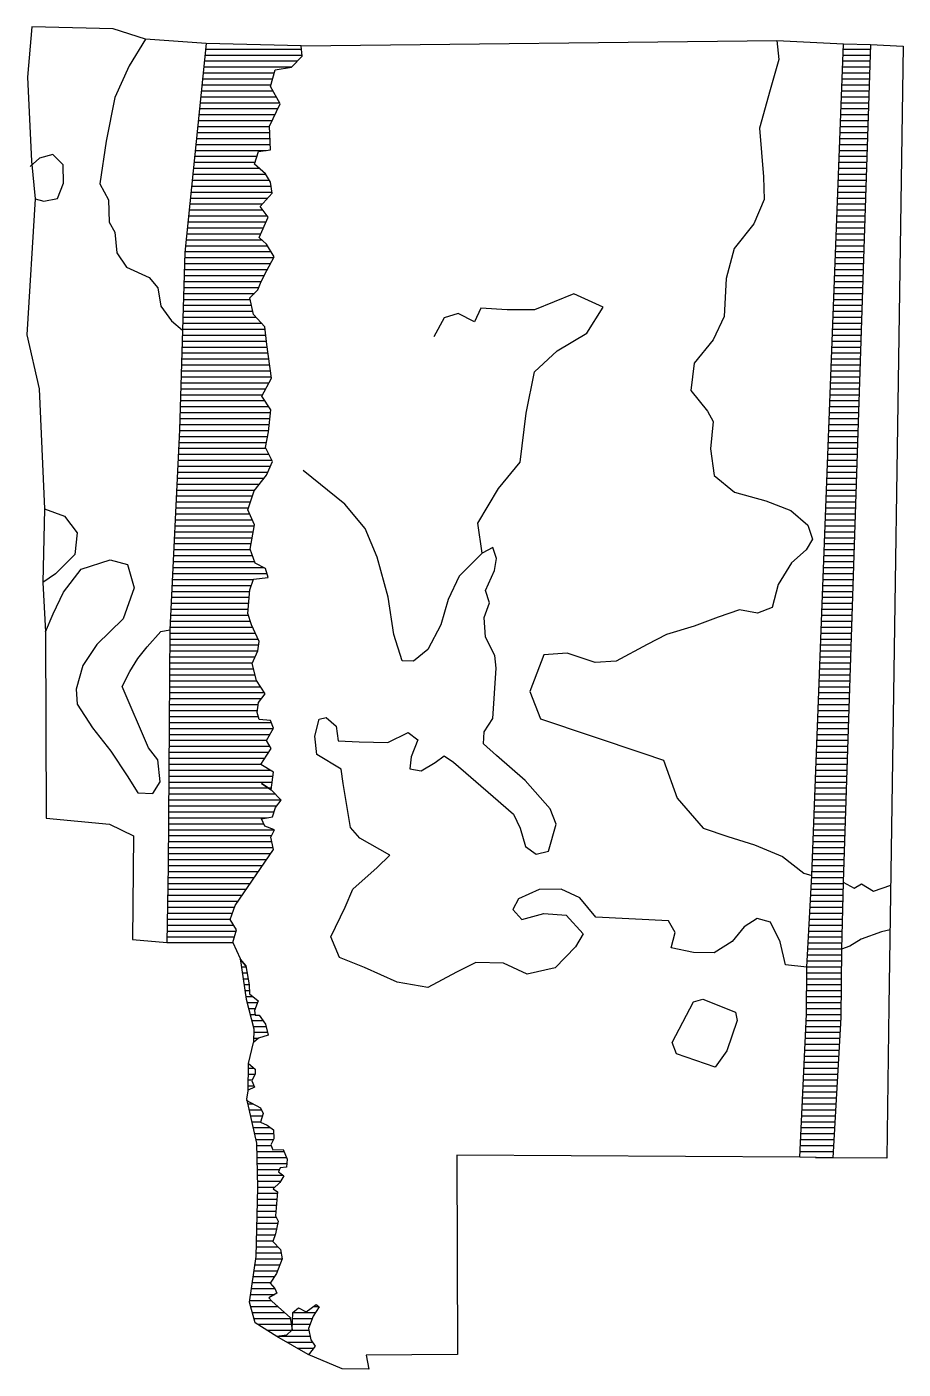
# Model space of a CAD drawing. Header units: metres. Extents: x 6.2 to 13.6, y -17.6 to -6.3.
import ezdxf

# ---------------------------------------------------------------- set-up
doc = ezdxf.new("R2010")
doc.units = ezdxf.units.M
doc.header["$LTSCALE"] = 25
doc.header["$MEASUREMENT"] = 0
doc.linetypes.add('GESTRICHELT', pattern=[0.75, 0.5, -0.25])
doc.linetypes.add('STRICHPUNKTX2', pattern=[2, 1, -0.5, 0, -0.5])
doc.layers.get('0').update_dxf_attribs({"linetype": 'CONTINUOUS'})
for name, color, linetype in [('BEFUND', 1, 'CONTINUOUS'), ('BEFUND_UNSICHER', 1, 'GESTRICHELT'), ('BEFUNDSCHRAFF', 1, 'CONTINUOUS'), ('GRABUNGSGRENZE', 3, 'STRICHPUNKTX2')]:
    doc.layers.add(name, color=color, linetype=linetype)

# ---------------------------------------------------------------- blocks, each defined once
blk = doc.blocks.new('*X1')
at = {"color": 0}
for p, q in [((1306.1, -650), (1328.9, -650)), ((1305.7, -660), (1328.5, -660)), ((1305.9, -655), (1328.7, -655)), ((1305.1, -675), (1328.1, -675)), ((1305.3, -670), (1328.2, -670)), ((1305.5, -665), (1328.4, -665)), ((1304.8, -685), (1327.7, -685)), ((1305, -680), (1327.9, -680)), ((1304.4, -695), (1327.4, -695)), ((1304.6, -690), (1327.6, -690)), ((1304, -705), (1327.1, -705)), ((1304.2, -700), (1327.2, -700)), ((1303.4, -720), (1326.6, -720)), ((1303.6, -715), (1326.7, -715)), ((1303.8, -710), (1326.9, -710)), ((1303, -730), (1326.3, -730)), ((1303.2, -725), (1326.4, -725)), ((1302.7, -740), (1325.9, -740)), ((1302.9, -735), (1326.1, -735)), ((1302.3, -750), (1325.6, -750)), ((1302.5, -745), (1325.8, -745)), ((1301.7, -765), (1325.1, -765)), ((1301.9, -760), (1325.3, -760)), ((1302.1, -755), (1325.4, -755)), ((1301.3, -775), (1324.8, -775)), ((1301.5, -770), (1325, -770)), ((1300.9, -785), (1324.5, -785)), ((1301.1, -780), (1324.6, -780)), ((1300.6, -795), (1324.1, -795)), ((1300.8, -790), (1324.3, -790)), ((1300, -810), (1323.7, -810)), ((1300.2, -805), (1323.8, -805)), ((1300.4, -800), (1324, -800)), ((1299.6, -820), (1323.3, -820)), ((1299.8, -815), (1323.5, -815)), ((1299.2, -830), (1323, -830)), ((1299.4, -825), (1323.2, -825)), ((1298.8, -840), (1322.7, -840)), ((1299, -835), (1322.8, -835)), ((1298.3, -855), (1322.2, -855)), ((1298.5, -850), (1322.4, -850)), ((1298.7, -845), (1322.5, -845)), ((1297.9, -865), (1321.9, -865)), ((1298.1, -860), (1322, -860)), ((1297.5, -875), (1321.5, -875)), ((1297.7, -870), (1321.7, -870)), ((1297.1, -885), (1321.2, -885)), ((1297.3, -880), (1321.4, -880)), ((1296.5, -900), (1320.7, -900)), ((1296.7, -895), (1320.9, -895)), ((1296.9, -890), (1321.1, -890)), ((1296.2, -910), (1320.4, -910)), ((1296.4, -905), (1320.6, -905)), ((1295.8, -920), (1320.1, -920)), ((1296, -915), (1320.2, -915)), ((1295.4, -930), (1319.8, -930)), ((1295.6, -925), (1319.9, -925)), ((1294.8, -945), (1319.3, -945)), ((1295, -940), (1319.4, -940)), ((1295.2, -935), (1319.6, -935)), ((1294.4, -955), (1318.9, -955)), ((1294.6, -950), (1319.1, -950)), ((1294.1, -965), (1318.6, -965)), ((1294.3, -960), (1318.8, -960)), ((1293.7, -975), (1318.3, -975)), ((1293.9, -970), (1318.5, -970)), ((1293.1, -990), (1317.8, -990)), ((1293.3, -985), (1318, -985)), ((1293.5, -980), (1318.1, -980)), ((1292.7, -1000), (1317.5, -1000)), ((1292.9, -995), (1317.6, -995)), ((1292.3, -1010), (1317.1, -1010)), ((1292.5, -1005), (1317.3, -1005)), ((1292, -1020), (1316.8, -1020)), ((1292.2, -1015), (1317, -1015)), ((1291.4, -1035), (1316.3, -1035)), ((1291.6, -1030), (1316.5, -1030)), ((1291.8, -1025), (1316.7, -1025)), ((1291, -1045), (1316, -1045)), ((1291.2, -1040), (1316.2, -1040)), ((1290.6, -1055), (1315.7, -1055)), ((1290.8, -1050), (1315.8, -1050)), ((1290.2, -1065), (1315.4, -1065)), ((1290.4, -1060), (1315.5, -1060)), ((1289.7, -1080), (1314.9, -1080)), ((1289.9, -1075), (1315, -1075)), ((1290.1, -1070), (1315.2, -1070)), ((1289.3, -1090), (1314.5, -1090)), ((1289.5, -1085), (1314.7, -1085)), ((1288.9, -1100), (1314.2, -1100)), ((1289.1, -1095), (1314.4, -1095)), ((1288.5, -1110), (1313.9, -1110)), ((1288.7, -1105), (1314.1, -1105)), ((1287.9, -1125), (1313.4, -1125)), ((1288.1, -1120), (1313.6, -1120)), ((1288.3, -1115), (1313.7, -1115)), ((1287.6, -1135), (1313.1, -1135)), ((1287.8, -1130), (1313.2, -1130)), ((1287.2, -1145), (1312.8, -1145)), ((1287.4, -1140), (1312.9, -1140)), ((1286.6, -1160), (1312.3, -1160)), ((1286.8, -1155), (1312.4, -1155)), ((1287, -1150), (1312.6, -1150)), ((1286.2, -1170), (1311.9, -1170)), ((1286.4, -1165), (1312.1, -1165)), ((1285.8, -1180), (1311.6, -1180)), ((1286, -1175), (1311.8, -1175)), ((1285.5, -1190), (1311.3, -1190)), ((1285.7, -1185), (1311.5, -1185)), ((1284.9, -1205), (1310.8, -1205)), ((1285.1, -1200), (1311, -1200)), ((1285.3, -1195), (1311.1, -1195)), ((1284.5, -1215), (1310.5, -1215)), ((1284.7, -1210), (1310.6, -1210)), ((1284.1, -1225), (1310.2, -1225)), ((1284.3, -1220), (1310.3, -1220)), ((1283.7, -1235), (1309.8, -1235)), ((1283.9, -1230), (1310, -1230)), ((1283.2, -1250), (1309.3, -1250)), ((1283.4, -1245), (1309.5, -1245)), ((1283.6, -1240), (1309.7, -1240)), ((1282.8, -1260), (1309, -1260)), ((1283, -1255), (1309.2, -1255)), ((1282.4, -1270), (1308.7, -1270)), ((1282.6, -1265), (1308.9, -1265)), ((1282, -1280), (1308.4, -1280)), ((1282.2, -1275), (1308.5, -1275)), ((1281.5, -1295), (1307.9, -1295)), ((1281.6, -1290), (1308, -1290)), ((1281.8, -1285), (1308.2, -1285)), ((1281.1, -1305), (1307.5, -1305)), ((1281.3, -1300), (1307.7, -1300)), ((1280.7, -1315), (1307.2, -1315)), ((1280.9, -1310), (1307.4, -1310)), ((1280.3, -1325), (1306.9, -1325)), ((1280.5, -1320), (1307.1, -1320)), ((1279.7, -1340), (1306.4, -1340)), ((1279.9, -1335), (1306.6, -1335)), ((1280.1, -1330), (1306.7, -1330)), ((1279.2, -1350), (1306.1, -1350)), ((1279.5, -1345), (1306.2, -1345)), ((1278.7, -1360), (1305.8, -1360)), ((1279, -1355), (1305.9, -1355)), ((1278.1, -1370), (1305.5, -1370)), ((1278.4, -1365), (1305.6, -1365)), ((1277.3, -1385), (1305.1, -1385)), ((1277.6, -1380), (1305.2, -1380)), ((1277.9, -1375), (1305.3, -1375)), ((1276.8, -1395), (1304.8, -1395)), ((1277, -1390), (1304.9, -1390)), ((1276.2, -1405), (1304.5, -1405)), ((1276.5, -1400), (1304.6, -1400)), ((1275.7, -1415), (1304.4, -1415)), ((1275.9, -1410), (1304.4, -1410)), ((1275.3, -1425), (1304.3, -1425)), ((1275.3, -1430), (1304.3, -1430)), ((1275.4, -1420), (1304.4, -1420)), ((1275.2, -1440), (1304.3, -1440)), ((1275.3, -1435), (1304.3, -1435)), ((1275.1, -1450), (1304.2, -1450)), ((1275.2, -1445), (1304.2, -1445)), ((1275.1, -1455), (1304.2, -1455)), ((1275.1, -1460), (1304.1, -1460)), ((1274.4, -1475), (1303.4, -1475)), ((1274.6, -1470), (1303.7, -1470)), ((1274.8, -1465), (1304, -1465)), ((1273.9, -1485), (1302.8, -1485)), ((1274.2, -1480), (1303.1, -1480)), ((1273.5, -1495), (1302.2, -1495)), ((1273.7, -1490), (1302.5, -1490)), ((1273, -1505), (1301.7, -1505)), ((1273.2, -1500), (1302, -1500)), ((1272.3, -1520), (1300.8, -1520)), ((1272.5, -1515), (1301.1, -1515)), ((1272.8, -1510), (1301.4, -1510)), ((1271.9, -1530), (1300.2, -1530)), ((1272.1, -1525), (1300.5, -1525)), ((1271.4, -1540), (1299.6, -1540)), ((1271.6, -1535), (1299.9, -1535)), ((1270.9, -1550), (1299, -1550)), ((1271.2, -1545), (1299.3, -1545)), ((1270.3, -1565), (1298.2, -1565)), ((1270.5, -1560), (1298.5, -1560)), ((1270.7, -1555), (1298.8, -1555)), ((1269.8, -1575), (1297.6, -1575)), ((1270, -1570), (1297.9, -1570)), ((1282.7, -1580), (1297.3, -1580))]:
    blk.add_line(p, q, dxfattribs=at)
blk = doc.blocks.new('*X2')
at = {"color": 0}
for p, q in [((771, -650), (851.5, -650)), ((769.9, -660), (848.1, -660)), ((770.4, -655), (851.9, -655)), ((768.4, -675), (827.3, -675)), ((768.9, -670), (828.6, -670)), ((769.4, -665), (843.4, -665)), ((767.4, -685), (827.5, -685)), ((767.9, -680), (826, -680)), ((766.4, -695), (833, -695)), ((766.9, -690), (830.2, -690)), ((765.3, -705), (829.3, -705)), ((765.8, -700), (831.6, -700)), ((763.8, -720), (824.9, -720)), ((764.3, -715), (824.7, -715)), ((764.8, -710), (826.9, -710)), ((762.8, -730), (825.3, -730)), ((763.3, -725), (825.1, -725)), ((761.8, -740), (814.1, -740)), ((762.3, -735), (821.9, -735)), ((760.7, -750), (815.9, -750)), ((761.3, -745), (812.7, -745)), ((759.2, -765), (825.9, -765)), ((759.7, -760), (824.3, -760)), ((760.2, -755), (821.4, -755)), ((758.2, -775), (823.2, -775)), ((758.7, -770), (826.8, -770)), ((757.2, -785), (819.1, -785)), ((757.7, -780), (818.8, -780)), ((756.1, -795), (821.8, -795)), ((756.7, -790), (822.9, -790)), ((754.6, -810), (818, -810)), ((755.1, -805), (817.5, -805)), ((755.6, -800), (819.7, -800)), ((753.6, -820), (825.9, -820)), ((754.1, -815), (822.8, -815)), ((753.2, -830), (825.4, -830)), ((753.4, -825), (828.1, -825)), ((753, -840), (820.1, -840)), ((753.1, -835), (822.7, -835)), ((752.5, -855), (812, -855)), ((752.7, -850), (815.7, -850)), ((752.8, -845), (817.6, -845)), ((752.2, -865), (809.5, -865)), ((752.4, -860), (808.5, -860)), ((751.9, -875), (813.3, -875)), ((752.1, -870), (810.6, -870)), ((751.6, -885), (820.9, -885)), ((751.8, -880), (817.8, -880)), ((751.2, -900), (822.9, -900)), ((751.3, -895), (822.2, -895)), ((751.5, -890), (821.6, -890)), ((750.9, -910), (824.2, -910)), ((751, -905), (823.5, -905)), ((750.6, -920), (825.6, -920)), ((750.8, -915), (824.9, -915)), ((750.3, -930), (824.3, -930)), ((750.5, -925), (826.3, -925)), ((749.9, -945), (820.7, -945)), ((750, -940), (818.9, -940)), ((750.2, -935), (821.6, -935)), ((749.6, -955), (825.6, -955)), ((749.7, -950), (824, -950)), ((749.3, -965), (824.6, -965)), ((749.4, -960), (825.1, -960)), ((748.9, -975), (823.2, -975)), ((749.1, -970), (824.1, -970)), ((748.2, -990), (824.1, -990)), ((748.4, -985), (821.6, -985)), ((748.7, -980), (822.1, -980)), ((747.7, -1000), (825.4, -1000)), ((747.9, -995), (826.6, -995)), ((747.2, -1010), (820.3, -1010)), ((747.5, -1005), (823.3, -1005)), ((746.7, -1020), (812.4, -1020)), ((747, -1015), (816.3, -1015)), ((746, -1035), (807, -1035)), ((746.3, -1030), (808.7, -1030)), ((746.5, -1025), (810.4, -1025)), ((745.6, -1045), (810.1, -1045)), ((745.8, -1040), (807.9, -1040)), ((745.1, -1055), (810.9, -1055)), ((745.3, -1050), (811.8, -1050)), ((744.6, -1065), (809.1, -1065)), ((744.8, -1060), (810, -1060)), ((743.9, -1080), (812.2, -1080)), ((744.1, -1075), (810.3, -1075)), ((744.4, -1070), (808.5, -1070)), ((743.4, -1090), (822.5, -1090)), ((743.6, -1085), (819.5, -1085)), ((742.9, -1100), (809.4, -1100)), ((743.2, -1095), (811.2, -1095)), ((742.4, -1110), (807.6, -1110)), ((742.7, -1105), (808, -1105)), ((741.7, -1125), (806.8, -1125)), ((742, -1120), (806.7, -1120)), ((742.2, -1115), (807.2, -1115)), ((741.3, -1135), (810.4, -1135)), ((741.5, -1130), (808.5, -1130)), ((741.1, -1140), (812.7, -1140)), ((741.1, -1145), (815.1, -1145)), ((741, -1150), (815.6, -1150)), ((741, -1155), (814.8, -1155)), ((741, -1160), (812.5, -1160)), ((740.9, -1165), (810.3, -1165)), ((740.9, -1170), (811.2, -1170)), ((740.8, -1180), (813.9, -1180)), ((740.9, -1175), (812.5, -1175)), ((740.8, -1185), (817.1, -1185)), ((740.8, -1190), (820.3, -1190)), ((740.6, -1205), (814.6, -1205)), ((740.7, -1195), (817.9, -1195)), ((740.7, -1200), (815.1, -1200)), ((740.6, -1210), (815.3, -1210)), ((740.6, -1215), (826.2, -1215)), ((740.5, -1220), (828, -1220)), ((740.5, -1225), (825.1, -1225)), ((740.4, -1235), (824.8, -1235)), ((740.5, -1230), (822.1, -1230)), ((740.3, -1245), (820.9, -1245)), ((740.3, -1250), (817.6, -1250)), ((740.4, -1240), (824.1, -1240)), ((740.2, -1260), (827.6, -1260)), ((740.3, -1255), (825.1, -1255)), ((740.2, -1265), (826.9, -1265)), ((740.2, -1270), (826.2, -1270)), ((740.1, -1275), (829.4, -1275)), ((740.1, -1280), (834.2, -1280)), ((740, -1290), (828.5, -1290)), ((740, -1295), (822.7, -1295)), ((740.1, -1285), (830.7, -1285)), ((739.9, -1300), (819.8, -1300)), ((739.9, -1305), (828.3, -1305)), ((739.8, -1315), (826.5, -1315)), ((739.9, -1310), (826.3, -1310)), ((739.8, -1320), (827.6, -1320)), ((739.8, -1325), (825.8, -1325)), ((739.6, -1340), (815.5, -1340)), ((739.7, -1330), (822.3, -1330)), ((739.7, -1335), (818.9, -1335)), ((739.4, -1350), (808.6, -1350)), ((739.5, -1345), (812.1, -1345)), ((739.3, -1360), (801.8, -1360)), ((739.4, -1355), (805.2, -1355)), ((739.1, -1370), (795.4, -1370)), ((739.2, -1365), (798.4, -1365)), ((738.9, -1380), (791.9, -1380)), ((738.9, -1385), (794.4, -1385)), ((739, -1375), (793.7, -1375)), ((738.7, -1395), (795.2, -1395)), ((738.8, -1390), (796.6, -1390))]:
    blk.add_line(p, q, dxfattribs=at)
blk = doc.blocks.new('*X3')
at = {"color": 0}
for p, q in [((800.2, -1415), (801.1, -1415)), ((801, -1420), (804.8, -1420)), ((801.8, -1425), (805.8, -1425)), ((802.5, -1430), (806.7, -1430)), ((803.3, -1435), (807.7, -1435)), ((804.1, -1440), (807.8, -1440)), ((804.8, -1445), (810.6, -1445)), ((805.9, -1450), (814.7, -1450)), ((807.1, -1455), (812.9, -1455)), ((808.4, -1460), (812.5, -1460)), ((809.7, -1465), (819, -1465)), ((810.9, -1470), (821.7, -1470)), ((811.4, -1475), (822.9, -1475)), ((811.3, -1480), (815.4, -1480)), ((807, -1505), (811.6, -1505)), ((806.8, -1520), (811.6, -1520)), ((806.9, -1515), (810.2, -1515)), ((807, -1510), (812.4, -1510))]:
    blk.add_line(p, q, dxfattribs=at)
blk = doc.blocks.new('*X4')
at = {"color": 0}
for p, q in [((806.4, -1535), (811, -1535)), ((807.6, -1540), (818, -1540)), ((808.7, -1545), (818.8, -1545)), ((809.8, -1550), (817.3, -1550)), ((811, -1555), (825.5, -1555)), ((812.1, -1560), (828.1, -1560)), ((813.3, -1565), (828, -1565)), ((814, -1570), (826.1, -1570)), ((814.2, -1575), (836.9, -1575)), ((814.3, -1580), (839, -1580)), ((814.4, -1585), (839.3, -1585)), ((814.6, -1590), (833, -1590)), ((814.7, -1595), (836.1, -1595)), ((814.9, -1600), (833.8, -1600)), ((814.9, -1610), (831.4, -1610)), ((815, -1605), (829, -1605)), ((814.6, -1620), (830.5, -1620)), ((814.8, -1615), (830.9, -1615)), ((814.4, -1630), (830.2, -1630)), ((814.5, -1625), (830.1, -1625)), ((814.2, -1640), (830.5, -1640)), ((814.3, -1635), (831.5, -1635)), ((813.8, -1655), (831.9, -1655)), ((813.9, -1650), (827.6, -1650)), ((814, -1645), (829.3, -1645)), ((813.3, -1665), (835.3, -1665)), ((813.7, -1660), (834.5, -1660)), ((811.8, -1675), (831.3, -1675)), ((812.5, -1670), (833.3, -1670)), ((810.3, -1685), (825.5, -1685)), ((811, -1680), (828.7, -1680)), ((808, -1700), (826.1, -1700)), ((808.7, -1695), (829, -1695)), ((809.5, -1690), (829.2, -1690)), ((808.7, -1705), (831.5, -1705)), ((810.1, -1710), (837.1, -1710)), ((844.2, -1710), (863.5, -1710)), ((861.5, -1705), (866, -1705)), ((811.5, -1715), (842.1, -1715)), ((814.5, -1720), (842.9, -1720)), ((843.7, -1720), (858.8, -1720)), ((843.9, -1715), (860.8, -1715)), ((822.5, -1725), (843.1, -1725)), ((830.4, -1730), (831.9, -1730)), ((831.9, -1730), (858.8, -1730)), ((843.1, -1725), (857.8, -1725)), ((839.2, -1735), (860.8, -1735)), ((847.9, -1740), (861.7, -1740)), ((856.7, -1745), (857.9, -1745))]:
    blk.add_line(p, q, dxfattribs=at)

msp = doc.modelspace()

# ---------------------------------------------------------------- linework, layer by layer
at = {"layer": 'BEFUND'}
for points in [[(7.205, -6.416), (7.069, -6.641), (6.949, -6.907), (6.876, -7.273), (6.823, -7.632), (6.896, -7.764), (6.902, -7.952), (6.949, -8.036), (6.965, -8.21), (7.046, -8.331), (7.238, -8.417), (7.31, -8.503), (7.334, -8.656), (7.424, -8.779), (7.516, -8.86)], [(7.714, -6.454), (7.535, -8.208), (7.492, -9.695), (7.411, -11.374), (7.397, -13.356), (7.386, -13.996)], [(7.938, -13.997), (7.969, -13.891), (7.917, -13.804), (7.959, -13.686), (8.28, -13.217), (8.257, -13.113), (8.288, -13.052), (8.206, -13.019), (8.18, -12.959), (8.18, -12.959), (8.273, -12.941), (8.296, -12.863), (8.345, -12.803), (8.26, -12.715), (8.178, -12.662), (8.26, -12.715), (8.281, -12.567), (8.281, -12.567), (8.173, -12.503), (8.225, -12.426), (8.26, -12.37), (8.22, -12.302), (8.281, -12.198), (8.256, -12.133), (8.159, -12.126), (8.144, -12.067), (8.153, -11.984), (8.21, -11.911), (8.137, -11.797), (8.1, -11.656), (8.148, -11.549), (8.16, -11.471), (8.095, -11.33), (8.064, -11.237), (8.081, -11.037), (8.113, -10.948), (8.113, -10.948), (8.235, -10.933), (8.212, -10.859), (8.127, -10.815), (8.083, -10.696), (8.12, -10.492), (8.064, -10.367), (8.118, -10.207), (8.221, -10.076), (8.271, -9.961), (8.212, -9.843), (8.239, -9.713), (8.259, -9.527), (8.182, -9.413), (8.264, -9.261), (8.225, -8.978), (8.207, -8.832), (8.111, -8.726), (8.082, -8.588), (8.082, -8.588), (8.149, -8.521), (8.176, -8.45), (8.223, -8.357), (8.223, -8.357), (8.285, -8.243), (8.221, -8.138), (8.161, -8.082), (8.236, -7.91), (8.169, -7.821), (8.269, -7.708), (8.254, -7.618), (8.213, -7.548), (8.122, -7.467), (8.153, -7.359), (8.255, -7.345), (8.247, -7.146), (8.335, -6.96), (8.256, -6.815), (8.293, -6.673), (8.432, -6.653), (8.52, -6.559), (8.512, -6.473)], [(12.504, -6.427), (12.519, -6.589), (12.448, -6.842), (12.358, -7.165), (12.391, -7.573), (12.397, -7.761), (12.31, -7.967), (12.144, -8.173), (12.078, -8.425), (12.06, -8.745), (11.968, -8.94), (11.81, -9.136), (11.781, -9.366), (11.921, -9.537), (11.969, -9.624), (11.947, -9.855), (11.976, -10.079), (12.148, -10.217), (12.411, -10.29), (12.622, -10.371), (12.762, -10.496), (12.803, -10.613), (12.748, -10.701), (12.626, -10.811), (12.514, -10.993), (12.463, -11.187), (12.34, -11.232), (12.19, -11.204), (12.011, -11.267), (11.809, -11.343), (11.578, -11.411), (11.416, -11.496), (11.154, -11.637), (10.979, -11.647), (10.744, -11.569), (10.548, -11.584), (10.43, -11.89), (10.52, -12.12), (11.378, -12.407), (11.553, -12.466), (11.668, -12.785), (11.884, -13.037), (12.091, -13.108), (12.317, -13.176), (12.55, -13.275), (12.73, -13.415), (12.796, -13.433)], [(12.751, -14.598), (12.754, -14.204), (12.796, -13.433), (13.063, -6.457)], [(13.29, -6.462), (13.061, -13.49), (13.045, -14.053), (13.041, -14.626)], [(6.279, -7.757), (6.352, -7.776), (6.467, -7.755), (6.519, -7.625), (6.514, -7.472), (6.428, -7.385), (6.316, -7.415), (6.239, -7.486)], [(6.36, -10.359), (6.526, -10.42), (6.634, -10.558), (6.614, -10.742), (6.451, -10.904), (6.345, -10.977)], [(12.754, -14.204), (12.576, -14.183), (12.53, -13.99), (12.451, -13.827), (12.338, -13.796), (12.229, -13.866), (12.129, -13.988), (11.977, -14.082), (11.803, -14.08), (11.616, -14.042), (11.651, -13.912), (11.593, -13.815), (10.985, -13.784), (10.851, -13.621), (10.694, -13.549), (10.509, -13.551), (10.336, -13.629), (10.287, -13.719), (10.365, -13.803), (10.549, -13.753), (10.735, -13.767), (10.877, -13.923), (10.815, -14.033), (10.643, -14.21), (10.408, -14.261), (10.209, -14.171), (9.978, -14.164), (9.815, -14.244), (9.576, -14.374), (9.317, -14.328), (9.043, -14.207), (8.834, -14.122), (8.762, -13.95), (8.88, -13.701), (8.945, -13.548), (9.149, -13.368), (9.257, -13.265), (9.257, -13.265), (9.004, -13.12), (8.926, -13.032), (8.865, -12.663), (8.848, -12.543), (8.644, -12.418), (8.626, -12.265), (8.662, -12.122), (8.723, -12.108), (8.806, -12.18), (8.822, -12.303), (8.999, -12.313), (9.239, -12.317), (9.41, -12.234), (9.491, -12.295), (9.434, -12.439), (9.423, -12.539), (9.423, -12.539), (9.518, -12.555), (9.637, -12.485), (9.711, -12.43), (9.789, -12.484), (10.124, -12.772), (10.293, -12.919), (10.351, -13.038), (10.395, -13.19), (10.485, -13.255), (10.587, -13.229), (10.651, -13.004), (10.601, -12.876), (10.392, -12.638), (10.152, -12.428), (10.041, -12.33), (10.049, -12.23), (10.121, -12.117), (10.147, -11.694), (10.137, -11.588), (10.059, -11.435), (10.047, -11.269), (10.091, -11.147), (10.059, -11.042), (10.135, -10.875), (10.151, -10.774), (10.119, -10.683), (10.031, -10.729), (10.031, -10.729), (9.839, -10.924), (9.839, -10.924), (9.745, -11.118), (9.683, -11.33), (9.575, -11.537), (9.456, -11.636), (9.359, -11.632), (9.289, -11.413), (9.243, -11.1), (9.151, -10.762), (9.049, -10.523), (8.879, -10.318)], [(6.366, -11.391), (6.432, -11.24), (6.517, -11.056), (6.517, -11.056), (6.666, -10.865), (6.911, -10.785), (7.055, -10.826), (7.112, -11.021), (7.018, -11.282), (6.798, -11.496), (6.681, -11.673), (6.624, -11.872), (6.632, -11.998), (6.762, -12.195), (6.916, -12.392), (7.052, -12.598), (7.143, -12.741), (7.269, -12.746), (7.33, -12.649), (7.31, -12.464), (7.231, -12.364), (7.011, -11.849), (7.074, -11.724), (7.143, -11.613), (7.22, -11.515), (7.334, -11.388), (7.411, -11.374)], [(13.061, -13.49), (13.152, -13.541), (13.213, -13.505), (13.314, -13.565), (13.459, -13.514)], [(13.454, -13.891), (13.38, -13.906), (13.21, -13.969), (13.115, -14.026), (13.045, -14.053)], [(8.047, -14.193), (8.001, -14.137), (8.047, -14.193), (8.077, -14.352), (8.079, -14.428), (8.152, -14.487), (8.122, -14.568), (8.125, -14.605), (8.161, -14.607), (8.212, -14.683), (8.236, -14.775), (8.154, -14.8), (8.112, -14.836)], [(12.171, -14.65), (12.083, -14.905), (11.987, -15.042), (11.662, -14.931), (11.624, -14.835), (11.804, -14.495), (11.882, -14.472), (12.156, -14.582), (12.171, -14.65)], [(12.696, -15.797), (12.751, -14.598)], [(13.041, -14.626), (12.973, -15.804)], [(8.071, -15.011), (8.127, -15.06), (8.125, -15.098), (8.099, -15.157), (8.12, -15.21), (8.067, -15.235)], [(8.051, -15.318), (8.172, -15.384), (8.194, -15.43), (8.172, -15.503), (8.228, -15.528), (8.279, -15.569), (8.284, -15.643), (8.258, -15.694), (8.275, -15.736), (8.362, -15.733), (8.396, -15.815), (8.389, -15.881), (8.336, -15.888), (8.321, -15.921), (8.367, -15.954), (8.332, -16.009), (8.277, -16.063), (8.315, -16.088), (8.297, -16.289), (8.319, -16.334), (8.296, -16.44), (8.274, -16.505), (8.34, -16.572), (8.353, -16.65), (8.304, -16.775), (8.252, -16.854), (8.292, -16.9), (8.308, -16.94), (8.242, -16.978), (8.266, -17.006), (8.371, -17.1), (8.42, -17.142), (8.436, -17.245), (8.39, -17.291), (8.307, -17.301)], [(8.436, -17.245), (8.441, -17.101), (8.491, -17.063), (8.554, -17.094), (8.639, -17.033), (8.663, -17.053), (8.614, -17.133), (8.575, -17.234), (8.594, -17.331), (8.631, -17.382), (8.575, -17.455)]]:
    msp.add_lwpolyline(points, dxfattribs=at)
at = {"layer": 'BEFUND_UNSICHER', "flags": 128}
for points in [[(10.031, -10.729), (9.994, -10.477), (10.169, -10.187), (10.35, -9.966), (10.401, -9.554), (10.469, -9.209), (10.661, -9.032), (10.908, -8.884), (11.046, -8.665), (10.799, -8.553), (10.471, -8.687), (10.241, -8.688), (10.019, -8.675), (9.967, -8.79), (9.83, -8.718), (9.712, -8.756), (9.625, -8.915)], [(8.879, -10.318), (8.529, -10.036)]]:
    msp.add_lwpolyline(points, dxfattribs=at)
at = {"layer": 'GRABUNGSGRENZE', "flags": 128}
for points in [[(8.512, -6.473), (7.714, -6.454), (7.205, -6.416), (6.936, -6.329), (6.253, -6.314), (6.216, -6.735), (6.251, -7.44), (6.279, -7.757), (6.211, -8.898), (6.313, -9.351), (6.36, -10.359), (6.345, -10.977), (6.366, -11.391), (6.374, -12.953), (6.905, -13.003), (7.105, -13.101), (7.097, -13.97), (7.386, -13.996), (7.938, -13.997), (7.938, -13.997), (7.999, -14.132), (8.052, -14.471), (8.114, -14.72), (8.112, -14.836)], [(8.512, -6.473), (12.504, -6.427), (13.063, -6.457), (13.29, -6.462), (13.563, -6.476), (13.444, -14.53)], [(13.444, -14.53), (13.425, -15.805), (12.973, -15.804), (12.696, -15.797), (9.817, -15.781), (9.824, -17.452), (9.057, -17.46), (9.079, -17.576), (8.857, -17.573), (8.57, -17.452), (8.307, -17.301), (8.125, -17.187), (8.078, -17.014), (8.136, -16.63), (8.15, -16.051), (8.14, -15.681), (8.055, -15.309), (8.067, -15.243), (8.071, -15.011), (8.112, -14.836)]]:
    msp.add_lwpolyline(points, dxfattribs=at)

# ---------------------------------------------------------------- block references
at = {"layer": 'BEFUNDSCHRAFF', "xscale": 0.01, "yscale": 0.01, "zscale": 0.01}
for name in ['*X2', '*X1', '*X3', '*X4']:
    msp.add_blockref(name, (0, 0), dxfattribs=at)

doc.saveas('drawing.dxf')
